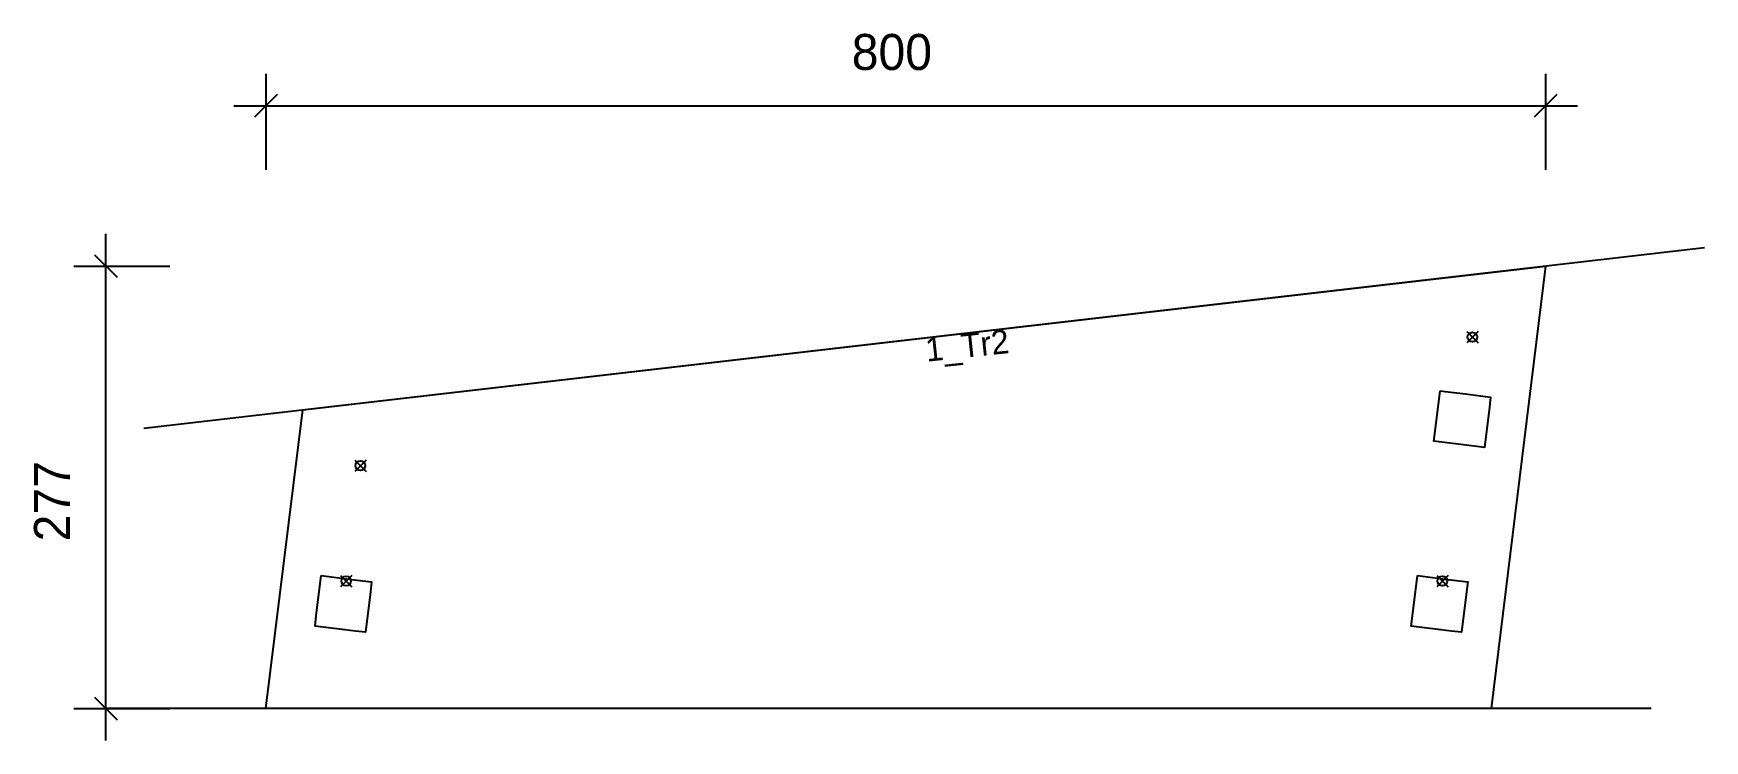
# Model space of a CAD drawing. Header units: millimetres. Extents: x -145 to 899, y -20 to 422.
import ezdxf
from ezdxf.enums import TextEntityAlignment as Align

# ---------------------------------------------------------------- set-up
doc = ezdxf.new("R2010")
doc.units = ezdxf.units.MM
for name, color, linetype in [('CONTOUR', 7, 'CONTINUOUS'), ('CUT_', 7, 'CONTINUOUS'), ('DIMLINES', 7, 'CONTINUOUS'), ('DIMLINESTEXT', 7, 'CONTINUOUS'), ('DRILLINGSOTHER', 7, 'CONTINUOUS'), ('EXTRATREADBACKPROFILELINES', 7, 'CONTINUOUS'), ('EXTRATREADBACKPROFILELINESTEXT', 7, 'CONTINUOUS'), ('EXTRATREADFRONTPROFILELINES', 7, 'CONTINUOUS')]:
    doc.layers.add(name, color=color, linetype=linetype)

msp = doc.modelspace()

# ---------------------------------------------------------------- linework, layer by layer
at = {"layer": 'CONTOUR', "color": 0, "linetype": '0'}
msp.add_lwpolyline([(799.813, 276.559), (765.745, 0), (0, 0), (23.003, 186.732), (799.813, 276.559)], dxfattribs=at)
at = {"layer": 'CUT_', "color": 1, "linetype": '1'}
for points in [[(733.908, 198.569), (737.059, 198.181), (749.664, 196.628), (752.815, 196.24), (765.42, 194.687), (764.643, 188.385), (761.538, 163.175), (755.236, 163.952), (730.026, 167.057), (730.803, 173.359), (733.908, 198.569)], [(34.541, 83.078), (37.692, 82.689), (50.297, 81.137), (53.448, 80.749), (66.053, 79.196), (65.277, 72.893), (62.171, 47.684), (55.869, 48.46), (30.659, 51.566), (31.436, 57.868), (34.541, 83.078)], [(719.681, 83.078), (722.832, 82.689), (735.437, 81.137), (738.588, 80.749), (751.193, 79.196), (750.417, 72.893), (747.311, 47.684), (741.009, 48.46), (715.799, 51.566), (716.576, 57.868), (719.681, 83.078)]]:
    msp.add_lwpolyline(points, dxfattribs=at)
at = {"layer": 'DIMLINES', "color": 0}
for p, q in [((0, 396.559), (0, 336.559)), ((799.813, 396.559), (799.813, 336.559)), ((-20, 376.559), (819.813, 376.559)), ((7.071, 383.63), (-7.071, 369.487)), ((806.884, 383.63), (792.741, 369.487)), ((-100, -20), (-100, 296.559)), ((-107.071, 283.63), (-92.929, 269.487)), ((-120, 276.559), (-60, 276.559)), ((-120, 0), (-60, 0)), ((-107.071, 7.071), (-92.929, -7.071))]:
    msp.add_line(p, q, dxfattribs=at)
at = {"layer": 'DRILLINGSOTHER', "color": 3}
for p, q in [((757.573, 235.666), (750.502, 228.595)), ((750.503, 235.666), (757.572, 228.595)), ((62.532, 155.296), (55.461, 148.225)), ((55.462, 155.296), (62.531, 148.225)), ((53.656, 83.235), (46.585, 76.164)), ((46.586, 83.235), (53.655, 76.164)), ((738.796, 83.235), (731.725, 76.164)), ((731.726, 83.235), (738.795, 76.164))]:
    msp.add_line(p, q, dxfattribs=at)
for centre in [(754.037, 232.131), (58.997, 151.76), (50.12, 79.7), (735.26, 79.7)]:
    msp.add_circle(centre, 3, dxfattribs=at)
at = {"layer": 'EXTRATREADBACKPROFILELINES', "color": 2}
msp.add_line((-76.335, 175.245), (899.151, 288.045), dxfattribs=at)
at = {"layer": 'EXTRATREADFRONTPROFILELINES', "color": 2}
msp.add_line((865.745, 0), (-100, 0), dxfattribs=at)

# ---------------------------------------------------------------- texts
at = {"layer": 'DIMLINESTEXT'}
msp.add_text('800', height=22.5, dxfattribs=at).set_placement((366.101, 421.559), align=Align.TOP_LEFT)
msp.add_text('277', height=22.5, rotation=90, dxfattribs=at).set_placement((-145, 104.474), align=Align.TOP_LEFT)
at = {"layer": 'EXTRATREADBACKPROFILELINESTEXT'}
msp.add_text('1_Tr2', height=15, rotation=366, dxfattribs=at).set_placement((411.408, 231.645), align=Align.TOP_LEFT)

doc.saveas('drawing.dxf')
